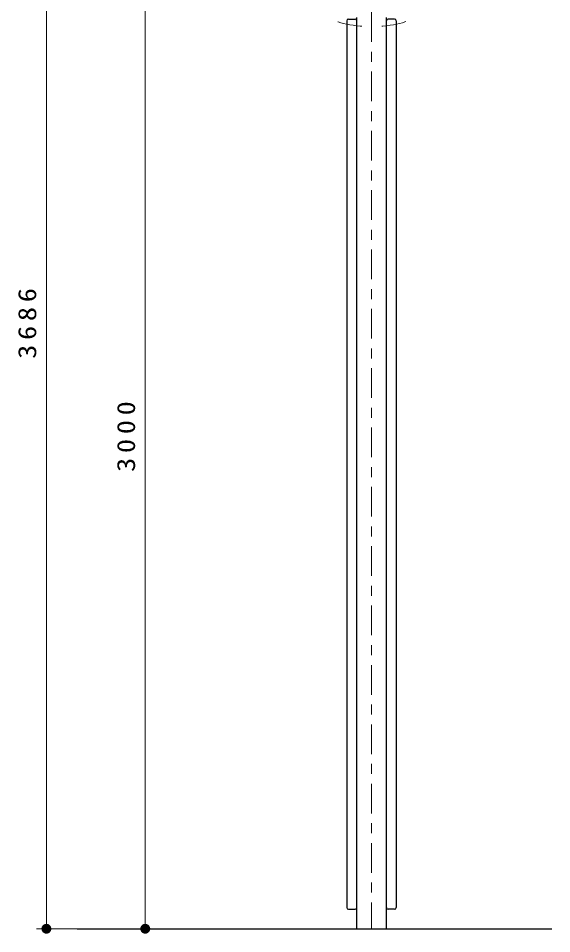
# Model space of a CAD drawing. Units: millimetres on the paper, scale 1:30. Extents: x 895 to 1260, y 297 to 554.
# Drawn here: x 1029.6 to 1083.6, y 402.2 to 494.8 of the extents above; entities that cross this region are included whole.
import ezdxf

# ---------------------------------------------------------------- set-up
doc = ezdxf.new("R2010")
doc.units = ezdxf.units.MM
doc.linetypes.add('USER1', pattern=[4.5, 2.5, -2])
doc.linetypes.add('USER2', pattern=[6, 3, -1, 1, -1])
doc.layers.add('1_30', color=131, linetype='Continuous', lineweight=25)
doc.styles.add('ＭＳ ゴシック', font='')
doc.styles.get('ＭＳ ゴシック').set_extended_font_data('MS Gothic')

# ---------------------------------------------------------------- blocks, each defined once
blk = doc.blocks.new('filled_dot')
at = {"color": 0, "linetype": 'Continuous', "lineweight": -2, "const_width": 1.25}
blk.add_lwpolyline([(-0.625, 0, 1), (0.625, 0, 1)], format="xyb", close=True, dxfattribs=at)

msp = doc.modelspace()

# ---------------------------------------------------------------- linework, layer by layer
at = {"layer": '1_30', "color": 7, "lineweight": 13}
for p, q in [((1032.483, 402.748), (1032.483, 525.614)), ((1042.483, 402.748), (1042.483, 502.747)), ((1056.039, 402.748), (1031.483, 402.748)), ((1056.039, 402.748), (1041.483, 402.748))]:
    msp.add_line(p, q, dxfattribs=at)
at = {"layer": '1_30', "color": 2, "linetype": 'USER2', "lineweight": 13}
msp.add_line((1065.368, 495.414), (1065.368, 402.748), dxfattribs=at)
at = {"layer": '1_30', "color": 21}
for p, q in [((1062.868, 494.548), (1062.868, 404.881)), ((1063.035, 494.714), (1063.702, 494.714)), ((1067.702, 494.714), (1067.035, 494.714)), ((1067.868, 494.548), (1067.868, 404.881)), ((1063.035, 404.714), (1063.702, 404.714)), ((1067.702, 404.714), (1067.035, 404.714))]:
    msp.add_line(p, q, dxfattribs=at)
at = {"layer": '1_30', "color": 4}
for p, q in [((1063.868, 402.748), (1063.868, 494.881)), ((1066.868, 402.748), (1066.868, 494.881)), ((1035.598, 402.748), (1065.368, 402.748)), ((1065.368, 402.748), (1083.589, 402.748))]:
    msp.add_line(p, q, dxfattribs=at)
at = {"layer": '1_30', "color": 21}
for centre, start, end in [((1063.035, 494.548), 90, 180), ((1063.702, 494.548), 0, 90), ((1067.035, 494.548), 90, 180), ((1067.702, 494.548), 0, 90), ((1063.035, 404.881), 180, 270), ((1063.702, 404.881), 270, 0), ((1067.035, 404.881), 180, 270), ((1067.702, 404.881), 270, 0)]:
    msp.add_arc(centre, 0.167, start, end, dxfattribs=at)
at = {"layer": '1_30', "color": 190, "linetype": 'USER1', "lineweight": 13}
msp.add_ellipse((1065.368, 495.414), major_axis=(4.61, 0), ratio=0.313593, start_param=2.066464, end_param=7.358314, dxfattribs=at)

# ---------------------------------------------------------------- block references
at = {"layer": '1_30', "color": 7, "lineweight": 13, "xscale": 0.4, "yscale": 0.4, "rotation": 90}
for p in [(1032.483, 402.748), (1042.483, 402.748)]:
    msp.add_blockref('filled_dot', p, dxfattribs=at)

# ---------------------------------------------------------------- texts
at = {"layer": '1_30', "color": 7, "char_height": 1.833, "attachment_point": 8, "rotation": 90, "style": 'ＭＳ ゴシック'}
for s, insert in [('\\T1.33;\\W1.15;3686', (1031.483, 464.181)), ('\\T1.33;\\W1.15;3000', (1041.483, 452.748))]:
    msp.add_mtext(s, dxfattribs=dict(at, insert=insert))

doc.saveas('drawing.dxf')
